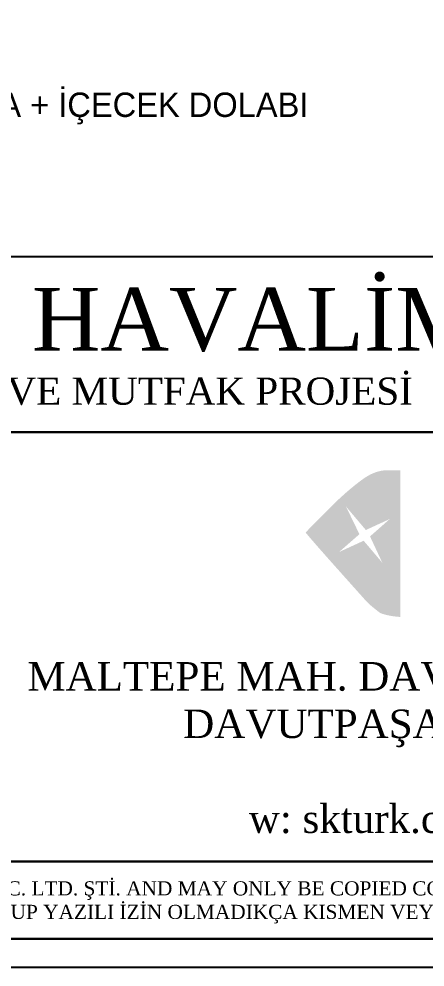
# Model space of a CAD drawing. Header units: millimetres. Extents: x 228897 to 231507, y -97047 to -95333.
# Drawn here: x 230944.1 to 231088, y -96917.2 to -96581.4 of the extents above; entities that cross this region are included whole.
import ezdxf
from ezdxf.enums import TextEntityAlignment as Align

# ---------------------------------------------------------------- set-up
doc = ezdxf.new("R2010")
doc.units = ezdxf.units.MM
doc.layers.get('0').update_dxf_attribs({"lineweight": 20})
doc.layers.add('Sktürk ANTET', color=7, linetype='Continuous')
doc.styles.add('CGOMEGA', font='times.ttf', dxfattribs={"height": 15})
doc.styles.add('TAKSİM', font='GOTHIC.TTF', dxfattribs={"height": 20})

# ---------------------------------------------------------------- blocks, each defined once
blk = doc.blocks.new('A$C7F967E95')
at = {"layer": 'Sktürk ANTET', "true_color": 0xd83225}
h = blk.add_hatch(color=22, dxfattribs=at)
h.dxf.hatch_style = 1
edge = h.paths.add_edge_path()
edge.add_spline(control_points=[(72.23, 3.25), (72.23, 3.25), (72.23, 55.12), (72.23, 55.12), (72.23, 55.12), (72.23, 55.12), (72.23, 55.12), (72.23, 55.12)], knot_values=[0.863637, 0.863637, 0.863637, 0.863637, 0.886364, 0.886364, 0.886364, 0.88639, 0.909092, 0.909092, 0.909092, 0.909092], degree=3, periodic=0)
edge.add_spline(control_points=[(72.23, 55.12), (72.23, 55.12), (66.52, 55.12), (66.52, 55.12)], knot_values=[0.909092, 0.909092, 0.909092, 0.909092, 1, 1, 1, 1], degree=3, periodic=0)
edge.add_spline(control_points=[(66.52, 55.13), (64, 54.88), (61.45, 53.82), (58.89, 51.94), (58.89, 51.94), (58.89, 51.94), (58.89, 51.94), (58.89, 51.94)], knot_values=[0.045455, 0.045455, 0.045455, 0.045455, 0.068182, 0.068182, 0.068182, 0.068208, 0.09091, 0.09091, 0.09091, 0.09091], degree=3, periodic=0)
edge.add_spline(control_points=[(58.89, 51.94), (56.32, 50.06), (53.7, 47.89), (51.03, 45.42), (51.03, 45.42), (51.03, 45.42), (51.03, 45.42), (51.03, 45.42)], knot_values=[0.09091, 0.09091, 0.09091, 0.09091, 0.113637, 0.113637, 0.113637, 0.113662, 0.136364, 0.136364, 0.136364, 0.136364], degree=3, periodic=0)
edge.add_spline(control_points=[(51.03, 45.42), (49.99, 44.48), (48.93, 43.46), (47.84, 42.38), (47.84, 42.38), (47.84, 42.38), (47.84, 42.38), (47.84, 42.38)], knot_values=[0.136364, 0.136364, 0.136364, 0.136364, 0.159091, 0.159091, 0.159091, 0.159117, 0.181819, 0.181819, 0.181819, 0.181819], degree=3, periodic=0)
edge.add_spline(control_points=[(47.84, 42.38), (46.76, 41.29), (45.68, 40.2), (44.62, 39.12), (44.62, 39.12), (44.62, 39.12), (44.62, 39.12), (44.62, 39.12)], knot_values=[0.181819, 0.181819, 0.181819, 0.181819, 0.204546, 0.204546, 0.204546, 0.204571, 0.227273, 0.227273, 0.227273, 0.227273], degree=3, periodic=0)
edge.add_spline(control_points=[(44.62, 39.12), (43.56, 38.03), (42.52, 36.98), (41.51, 35.97), (41.51, 35.97), (41.51, 35.97), (41.51, 35.97), (41.51, 35.97)], knot_values=[0.227273, 0.227273, 0.227273, 0.227273, 0.25, 0.25, 0.25, 0.250026, 0.272728, 0.272728, 0.272728, 0.272728], degree=3, periodic=0)
edge.add_spline(control_points=[(41.51, 35.97), (40.49, 34.96), (39.57, 34), (38.73, 33.12), (38.73, 33.12), (38.73, 33.12), (38.73, 33.12), (38.73, 33.12)], knot_values=[0.272728, 0.272728, 0.272728, 0.272728, 0.295455, 0.295455, 0.295455, 0.29548, 0.318182, 0.318182, 0.318182, 0.318182], degree=3, periodic=0)
edge.add_spline(control_points=[(38.73, 33.12), (39.12, 32.62), (40.04, 31.55), (41.47, 29.89), (41.47, 29.89), (41.47, 29.89), (41.47, 29.89), (41.47, 29.89)], knot_values=[0.318182, 0.318182, 0.318182, 0.318182, 0.34091, 0.34091, 0.34091, 0.340935, 0.363637, 0.363637, 0.363637, 0.363637], degree=3, periodic=0)
edge.add_spline(control_points=[(41.47, 29.89), (42.9, 28.24), (44.61, 26.3), (46.58, 24.07), (46.58, 24.07), (46.58, 24.07), (46.58, 24.07), (46.58, 24.07)], knot_values=[0.363637, 0.363637, 0.363637, 0.363637, 0.386364, 0.386364, 0.386364, 0.386389, 0.409091, 0.409091, 0.409091, 0.409091], degree=3, periodic=0)
edge.add_spline(control_points=[(46.58, 24.07), (48.56, 21.85), (50.67, 19.48), (52.92, 16.96), (52.92, 16.96), (52.92, 16.96), (52.92, 16.96), (52.92, 16.96)], knot_values=[0.409091, 0.409091, 0.409091, 0.409091, 0.431819, 0.431819, 0.431819, 0.431844, 0.454546, 0.454546, 0.454546, 0.454546], degree=3, periodic=0)
edge.add_spline(control_points=[(52.92, 16.96), (55.17, 14.44), (57.33, 12.02), (59.41, 9.7), (59.41, 9.7), (59.41, 9.7), (59.41, 9.7), (59.41, 9.7)], knot_values=[0.454546, 0.454546, 0.454546, 0.454546, 0.477273, 0.477273, 0.477273, 0.477299, 0.5, 0.5, 0.5, 0.5], degree=3, periodic=0)
edge.add_spline(control_points=[(59.41, 9.7), (59.9, 9.1), (60.47, 8.51), (61.11, 7.92), (61.11, 7.92), (61.11, 7.92), (61.11, 7.92), (61.11, 7.92)], knot_values=[0.5, 0.5, 0.5, 0.5, 0.522728, 0.522728, 0.522728, 0.522753, 0.545455, 0.545455, 0.545455, 0.545455], degree=3, periodic=0)
edge.add_spline(control_points=[(61.11, 7.92), (61.75, 7.33), (62.37, 6.79), (62.96, 6.32), (62.96, 6.32), (62.96, 6.32), (62.96, 6.32), (62.96, 6.32)], knot_values=[0.545455, 0.545455, 0.545455, 0.545455, 0.568182, 0.568182, 0.568182, 0.568208, 0.59091, 0.59091, 0.59091, 0.59091], degree=3, periodic=0)
edge.add_spline(control_points=[(62.96, 6.32), (63.56, 5.85), (64.07, 5.45), (64.52, 5.1), (64.52, 5.1), (64.52, 5.1), (64.52, 5.1), (64.52, 5.1)], knot_values=[0.59091, 0.59091, 0.59091, 0.59091, 0.613637, 0.613637, 0.613637, 0.613662, 0.636364, 0.636364, 0.636364, 0.636364], degree=3, periodic=0)
edge.add_spline(control_points=[(64.52, 5.1), (64.96, 4.76), (65.26, 4.56), (65.41, 4.51), (65.41, 4.51), (65.41, 4.51), (65.41, 4.51), (65.41, 4.51)], knot_values=[0.636364, 0.636364, 0.636364, 0.636364, 0.659091, 0.659091, 0.659091, 0.659117, 0.681819, 0.681819, 0.681819, 0.681819], degree=3, periodic=0)
edge.add_spline(control_points=[(65.41, 4.51), (66.05, 4.26), (66.93, 4.01), (68.04, 3.77), (68.04, 3.77), (68.04, 3.77), (68.04, 3.77), (68.04, 3.77)], knot_values=[0.681819, 0.681819, 0.681819, 0.681819, 0.704546, 0.704546, 0.704546, 0.704571, 0.727273, 0.727273, 0.727273, 0.727273], degree=3, periodic=0)
edge.add_spline(control_points=[(68.04, 3.77), (69.15, 3.52), (70.4, 3.35), (71.78, 3.25)], knot_values=[0.727273, 0.727273, 0.727273, 0.727273, 0.772727, 0.772727, 0.772727, 0.772727], degree=3, periodic=0)
edge.add_spline(control_points=[(71.78, 3.25), (71.78, 3.25), (71.78, 3.25), (71.78, 3.25), (71.78, 3.25), (71.78, 3.25), (72.23, 3.25), (72.23, 3.25), (72.23, 3.25), (72.23, 3.25), (72.23, 3.25), (72.23, 3.25)], knot_values=[0.818181, 0.818181, 0.818181, 0.818181, 0.840909, 0.840909, 0.840909, 0.840935, 0.84096, 0.840986, 0.841011, 0.841036, 0.863637, 0.863637, 0.863637, 0.863637], degree=3, periodic=0)
edge = h.paths.add_edge_path(flags=16)
edge.add_spline(control_points=[(68.57, 37.92), (68.57, 37.92), (68.57, 37.92), (68.57, 37.92), (68.57, 37.92), (68.57, 37.92), (61.55, 31.74), (61.55, 31.74), (61.55, 31.74), (61.55, 31.74), (65.9, 22.42), (65.9, 22.42)], knot_values=[0.222222, 0.222222, 0.222222, 0.222222, 0.277778, 0.277778, 0.277778, 0.277803, 0.333333, 0.333333, 0.333333, 0.333359, 0.444444, 0.444444, 0.444444, 0.444444], degree=3, periodic=0)
edge.add_spline(control_points=[(65.9, 22.42), (65.9, 22.42), (65.9, 22.42), (65.9, 22.42), (65.9, 22.42), (65.9, 22.42), (59.3, 30.21), (59.3, 30.21), (59.3, 30.21), (59.3, 30.21), (50.6, 26.22), (50.6, 26.22)], knot_values=[0.444444, 0.444444, 0.444444, 0.444444, 0.5, 0.5, 0.5, 0.500025, 0.555556, 0.555556, 0.555556, 0.555581, 0.666667, 0.666667, 0.666667, 0.666667], degree=3, periodic=0)
edge.add_spline(control_points=[(50.6, 26.22), (50.6, 26.22), (50.6, 26.22), (50.6, 26.22), (50.6, 26.22), (50.6, 26.22), (57.8, 32.52), (57.8, 32.52), (57.8, 32.52), (57.8, 32.52), (53.05, 42.3), (53.05, 42.3), (53.05, 42.3), (60.07, 34.01), (60.07, 34.01), (60.07, 34.01), (60.07, 34.01), (68.57, 37.92), (68.57, 37.92)], knot_values=[0.666667, 0.666667, 0.666667, 0.666667, 0.722222, 0.722222, 0.722222, 0.722248, 0.777778, 0.777778, 0.777778, 0.777803, 1, 1, 1, 1.111111, 1.111111, 1.111111, 1.111137, 1.222222, 1.222222, 1.222222, 1.222222], degree=3, periodic=0)

msp = doc.modelspace()

# ---------------------------------------------------------------- linework, layer by layer
at = {"elevation": 0}
msp.add_lwpolyline([(230595.63, -96665.53), (231394.19, -96665.53), (231394.19, -96907.21), (230595.63, -96907.21)], close=True, dxfattribs=at)
at = {"layer": 'Sktürk ANTET', "elevation": 0}
for points in [[(229394.19, -96917.21), (231404.19, -96917.21), (231404.19, -95462.21), (229394.19, -95462.21)], [(229404.19, -96907.21), (231394.19, -96907.21), (231394.19, -95472.21), (229404.19, -95472.21)], [(230595.63, -96665.53), (231394.19, -96665.53), (231394.19, -96727.81), (230595.63, -96727.81)], [(230940.72, -96727.81), (231355.91, -96727.81), (231355.91, -96879.8), (230940.72, -96879.8)], [(230595.63, -96879.8), (231394.19, -96879.8), (231394.19, -96907.21), (230595.63, -96907.21)]]:
    msp.add_lwpolyline(points, close=True, dxfattribs=at)

# ---------------------------------------------------------------- block references
msp.add_blockref('A$C7F967E95', (231006.93, -96796.42, 0))

# ---------------------------------------------------------------- texts
at = {"style": 'TAKSİM'}
msp.add_text('GLORIA JEANS DIŞ HATLAR PASTA + İÇECEK DOLABI', height=8.64, dxfattribs=at).set_placement((230897.54, -96616.1, 0), align=Align.CENTER)
at = {"layer": 'Sktürk ANTET', "style": 'CGOMEGA'}
for s, height, p in [('GLORIA JEANS YENİ HAVALİMANI DIŞ HATLAR', 22.2361, (230994.91, -96698.88, 0)), ('BAR VE MUTFAK PROJESİ', 9.6356, (230994.91, -96718.03, 0))]:
    msp.add_text(s, height=height, dxfattribs=at).set_placement(p, align=Align.CENTER)
at = {"layer": 'Sktürk ANTET', "attachment_point": 5, "style": 'CGOMEGA'}
for s, insert, char_height, width in [('MALTEPE MAH. DAVUTPAŞA CAD. YILDIZ SOK. NO: 6/ A\\PDAVUTPAŞA/ ZEYTİNBURNU/ İSTANBUL\\Pp: 0212 909 4312\\Pw: skturk.com.tr | e: info@skturk.com.tr', (231148.32, -96841.12, 0), 10.0863, 474.4046), ("THIS DRAWING REMAINS THE PROPERTY OF {\\fTimes New Roman|b0|i0|c162|p18;SKTÜRK ENDÜSTRİYEL MUTFAK SAN. VE TİC. LTD. ŞTİ. }AND MAY ONLY BE COPIED COMPLETELY OR PARTY OR ISSUED TO THIRD PARTY WITH OUR PRIOR CONSENT.\\PBU RESİM {\\fTimes New Roman|b0|i0|c162|p18;SKTÜRK ENDÜSTRİYEL MUTFAK SAN. VE TİC. LTD. ŞTİ.'NİN }MALI OLUP YAZILI İZİN OLMADIKÇA KISMEN VEYA TAMAMEN KOPYA EDİLEMEZ VE ÜÇÜNCÜ ŞAHISLARA VERİLEMEZ.", (230999.63, -96894.32, 0), 5, 796.0812)]:
    msp.add_mtext(s, dxfattribs=dict(at, insert=insert, char_height=char_height, width=width))

doc.saveas('drawing.dxf')
